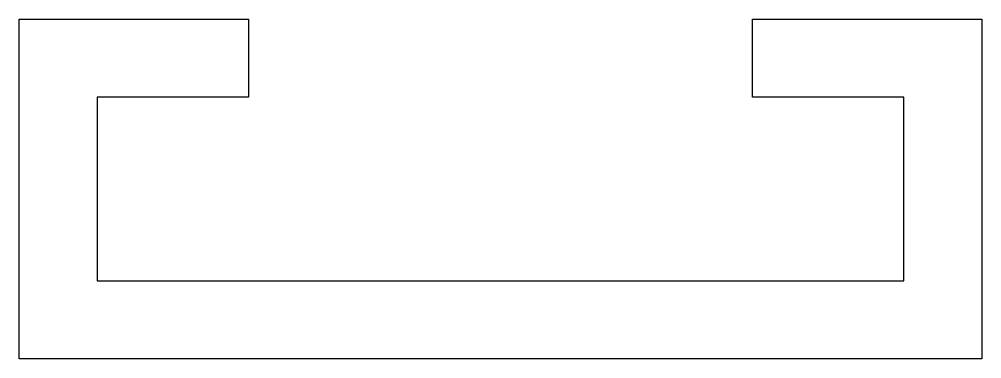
# Model space of a CAD drawing. Extents: x -499.2 to -478.2, y -35.6 to -28.2.
import ezdxf

# ---------------------------------------------------------------- set-up
doc = ezdxf.new("R2010")
doc.units = 0
doc.header["$LTSCALE"] = 1.5
doc.layers.add('ANA', color=230, linetype='CONTINUOUS')

msp = doc.modelspace()

# ---------------------------------------------------------------- linework, layer by layer
at = {"layer": 'ANA'}
msp.add_lwpolyline([(-499.195, -35.589), (-499.195, -28.189), (-494.195, -28.189), (-494.195, -29.889), (-497.495, -29.889), (-497.495, -33.889), (-479.895, -33.889), (-479.895, -29.889), (-483.195, -29.889), (-483.195, -28.189), (-478.195, -28.189), (-478.195, -35.589)], close=True, dxfattribs=at)

doc.saveas('drawing.dxf')
